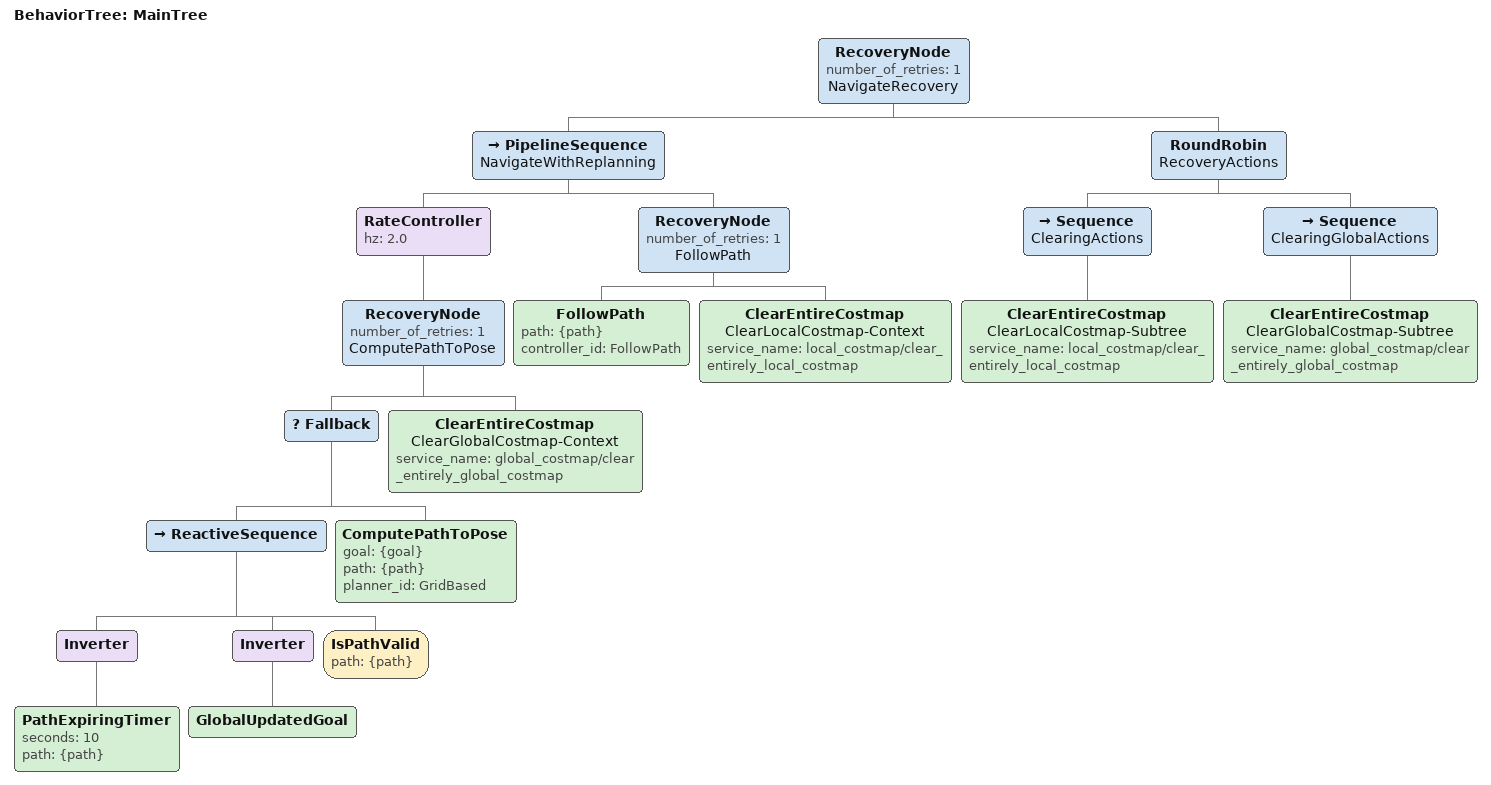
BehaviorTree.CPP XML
<!--
  NavigateToPose 行為樹（無航向控制版本）。
  不會呼叫smoother改寫航向，若有需要使用到舊版控制方式才會用到該檔案，不然基本上用不到。
-->
<root main_tree_to_execute="MainTree">
  <BehaviorTree ID="MainTree">
    <RecoveryNode number_of_retries="1" name="NavigateRecovery">
      <PipelineSequence name="NavigateWithReplanning">
        <RateController hz="2.0">
          <RecoveryNode number_of_retries="1" name="ComputePathToPose">
            <Fallback>
              <ReactiveSequence>
                <Inverter><PathExpiringTimer seconds="10" path="{path}"/></Inverter>
                <Inverter><GlobalUpdatedGoal/></Inverter>
                <IsPathValid path="{path}"/>
              </ReactiveSequence>
              <ComputePathToPose goal="{goal}" path="{path}" planner_id="GridBased"/>
            </Fallback>
            <ClearEntireCostmap name="ClearGlobalCostmap-Context" service_name="global_costmap/clear_entirely_global_costmap"/>
          </RecoveryNode>
        </RateController>
        <RecoveryNode number_of_retries="1" name="FollowPath">
          <FollowPath path="{path}" controller_id="FollowPath"/>
          <ClearEntireCostmap name="ClearLocalCostmap-Context" service_name="local_costmap/clear_entirely_local_costmap"/>
        </RecoveryNode>
      </PipelineSequence>
      <RoundRobin name="RecoveryActions">
        <Sequence name="ClearingActions">
          <ClearEntireCostmap name="ClearLocalCostmap-Subtree" service_name="local_costmap/clear_entirely_local_costmap"/>
        </Sequence>
        <Sequence name="ClearingGlobalActions">
          <ClearEntireCostmap name="ClearGlobalCostmap-Subtree" service_name="global_costmap/clear_entirely_global_costmap"/>
        </Sequence>
      </RoundRobin>
    </RecoveryNode>
  </BehaviorTree>
</root>
